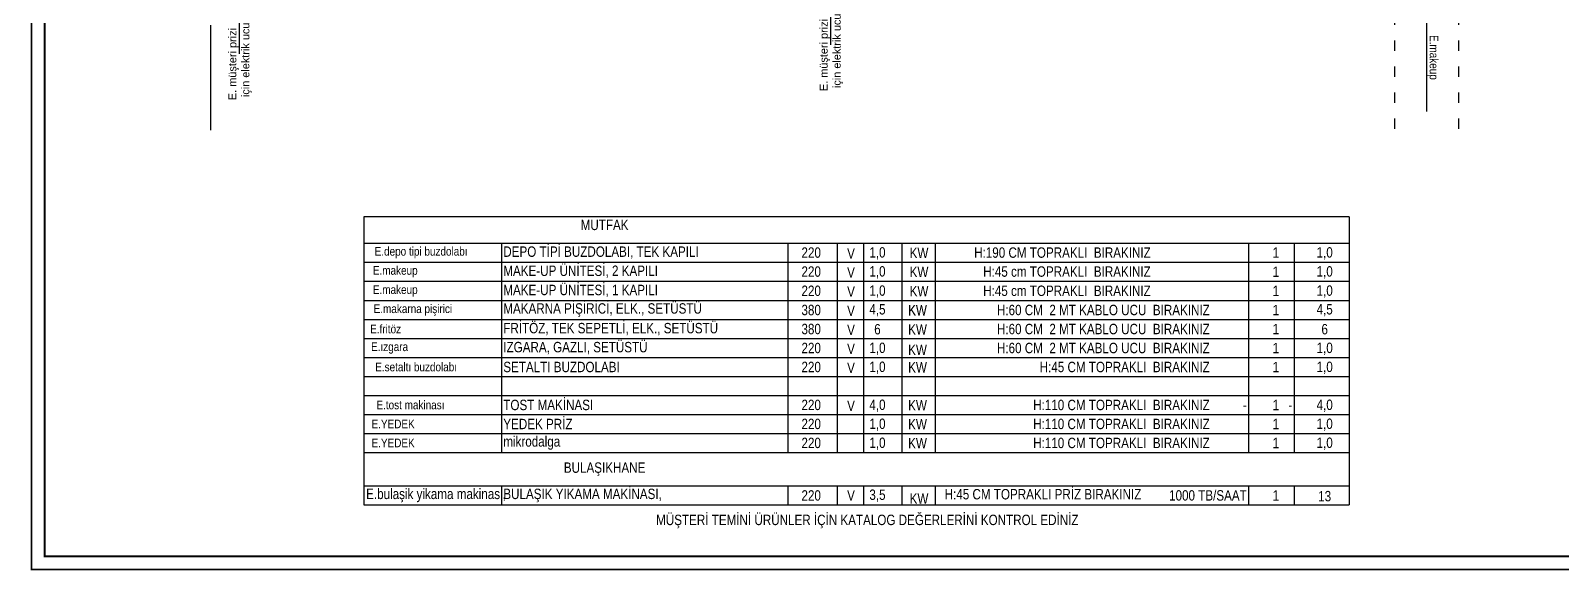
# Model space of a CAD drawing. Header units: millimetres. Extents: x 54215 to 67697, y 23496 to 56611.
# Drawn here: x 60161 to 61924, y 46192 to 46815 of the extents above; entities that cross this region are included whole.
import ezdxf

# ---------------------------------------------------------------- set-up
doc = ezdxf.new("R2010")
doc.units = ezdxf.units.MM
doc.linetypes.add('ACAD_ISO03W100', pattern=[30, 12, -18])
for name, color, linetype, lineweight in [('- 0.30', 6, 'Continuous', 30), ('no3_yazı tefriş', 152, 'Continuous', 0), ('t_elektrik', 1, 'Continuous', 30)]:
    doc.layers.add(name, color=color, linetype=linetype, lineweight=lineweight)
doc.layers.add('0 rölöve', color=7, linetype='Continuous', true_color=0xf1380e)
doc.styles.add('1.50', font='ARIALN.TTF', dxfattribs={"height": 10})
doc.styles.get("Standard").update_dxf_attribs({"font": 'arial.ttf'})
doc.styles.add('YAZI', font='arial.ttf', dxfattribs={"width": 0.8, "height": 0.6})

# ---------------------------------------------------------------- blocks, each defined once
blk = doc.blocks.new('asmakatplanblok')
at = {"layer": '- 0.30', "linetype": 'ACAD_ISO03W100'}
blk.add_lwpolyline([(64254, 25889.4), (64254, 26051.3), (64327.3, 26051.3), (64327.3, 25889.4)], dxfattribs=at)
at = {"layer": '0 rölöve'}
blk.add_line((62890, 26008.8), (62890, 25887.9), dxfattribs=at)

msp = doc.modelspace()

# ---------------------------------------------------------------- linework, layer by layer
at = {"color": 252, "const_width": 2.135}
for points in [[(62947.87, 46193.342), (60162.092, 46193.342), (60162.092, 47993.342), (62947.87, 47993.342), (62947.87, 46854.293, -0.41421356), (62922.784, 46829.207), (62543.978, 46829.207, 0.41421356), (62533.943, 46819.172), (62533.943, 46575.335, 0.41421356), (62543.978, 46565.3), (62922.784, 46565.3, -0.41421356), (62947.87, 46540.214), (62947.87, 46193.342)], [(62932.819, 46854.293, -0.41421356), (62922.784, 46844.259), (62543.978, 46844.259, 0.41421356), (62518.891, 46819.172), (62518.891, 46575.335, 0.41421356), (62543.978, 46550.248), (62922.784, 46550.248, -0.41421356), (62932.819, 46540.214), (62932.819, 46208.394), (60177.144, 46208.394), (60177.144, 47978.29), (62932.819, 47978.29), (62932.819, 46854.293)]]:
    msp.add_lwpolyline(points, format="xyb", dxfattribs=at)
at = {"layer": 't_elektrik'}
for p, q in [((61082.398, 46903.238, -0.001), (61082.398, 46798.26, -0.001)), ((60401.306, 46892.838, -0.001), (60401.306, 46787.86, -0.001)), ((61768.868, 46864.595), (61768.868, 46721.285)), ((60544.872, 46599.87), (60544.872, 46267.717)), ((61679.774, 46599.87), (60544.872, 46599.87)), ((61679.774, 46599.87), (61679.774, 46267.717)), ((60544.872, 46569.548), (61679.774, 46569.548)), ((60703.479, 46569.548), (60703.479, 46328.251)), ((61033.063, 46569.548), (61033.063, 46328.251)), ((61090.016, 46569.548), (61090.016, 46328.251)), ((61120.456, 46569.548), (61120.456, 46328.251)), ((61164.643, 46569.548), (61164.643, 46328.251)), ((61203.059, 46569.548), (61203.059, 46328.251)), ((61563.783, 46569.548), (61563.783, 46328.251)), ((61616.229, 46569.548), (61616.229, 46328.251)), ((60544.872, 46547.666), (61679.774, 46547.666)), ((60544.872, 46547.666), (61679.774, 46547.666)), ((60544.872, 46547.666), (61679.774, 46547.666)), ((60544.872, 46547.666), (61679.774, 46547.666)), ((60544.872, 46525.506), (61679.774, 46525.506)), ((60544.872, 46525.506), (61679.774, 46525.506)), ((60544.872, 46503.346), (61679.774, 46503.346)), ((60544.872, 46503.346), (61679.774, 46503.346)), ((60544.872, 46481.423), (61679.774, 46481.423)), ((60544.872, 46481.423), (61679.774, 46481.423)), ((60544.872, 46459.542), (61679.774, 46459.542)), ((60544.872, 46437.66), (61679.774, 46437.66)), ((60544.872, 46415.778), (61679.774, 46415.778)), ((60544.872, 46393.896), (61679.774, 46393.896)), ((60544.872, 46372.015), (61679.774, 46372.015)), ((60544.872, 46350.133), (61679.774, 46350.133)), ((60544.872, 46350.133), (61679.774, 46350.133)), ((60544.872, 46328.251), (61679.774, 46328.251)), ((60544.872, 46328.251), (61679.774, 46328.251)), ((60544.872, 46289.598), (61679.774, 46289.598)), ((60544.872, 46289.598), (61679.774, 46289.598)), ((60703.479, 46289.598), (60703.479, 46267.717)), ((61033.063, 46289.598), (61033.063, 46267.717)), ((61090.016, 46289.598), (61090.016, 46267.717)), ((61120.456, 46289.598), (61120.456, 46267.717)), ((61164.643, 46289.598), (61164.643, 46267.717)), ((61203.059, 46289.598), (61203.059, 46267.717)), ((61563.783, 46289.598), (61563.783, 46267.717)), ((61616.229, 46289.598), (61616.229, 46267.717)), ((60544.872, 46267.717), (61679.774, 46267.717)), ((60544.872, 46267.717), (61679.774, 46267.717))]:
    msp.add_line(p, q, dxfattribs=at)

# ---------------------------------------------------------------- block references
msp.add_blockref('asmakatplanblok', (-2521.664, 20811.813))

# ---------------------------------------------------------------- texts
at = {"layer": 'no3_yazı tefriş', "color": 1, "insert": (60881.48, 46248.657), "char_height": 12, "width": 520.26507, "attachment_point": 4, "style": 'YAZI'}
msp.add_mtext('MÜŞTERİ TEMİNİ ÜRÜNLER İÇİN KATALOG DEĞERLERİNİ KONTROL EDİNİZ', dxfattribs=at)
at = {"layer": 't_elektrik', "char_height": 9, "width": 385.55893, "attachment_point": 1, "rotation": 89.908191}
for insert in [(61069.969, 46744.801, 0), (60388.877, 46734.401, 0)]:
    msp.add_mtext('E. müşteri prizi\\P için elektrik ucu', dxfattribs=dict(at, insert=insert))
at = {"layer": 't_elektrik', "insert": (61775.99, 46783.602), "char_height": 10, "width": 132.01796, "attachment_point": 5, "rotation": 270, "style": '1.50'}
msp.add_mtext('E.makeup', dxfattribs=at)
at = {"layer": 't_elektrik'}
for s, insert, char_height, width, attachment_point, style in [('MUTFAK', (60822.149, 46590.488), 12, 800.29297, 5, 'YAZI'), ('E.depo tipi buzdolabı', (60610.812, 46558.607), 10, 132.01796, 5, '1.50'), ('DEPO TİPİ BUZDOLABI, TEK KAPILI', (60705.479, 46558.607), 12, 520.26507, 4, 'YAZI'), ('220', (61060.102, 46558.569), 12, 494.26507, 5, 'YAZI'), ('V', (61105.982, 46557.699), 12, 494.26507, 5, 'YAZI'), ('1,0', (61136.422, 46557.742), 12, 494.26507, 5, 'YAZI'), ('KW', (61184.309, 46558.26), 12, 494.26507, 5, 'YAZI'), ('H:190 CM TOPRAKLI  BIRAKINIZ', (61451.223, 46558.553), 12, 435.72392, 6, 'YAZI'), ('1', (61595.3, 46558.607), 12, 59.03409, 5, 'YAZI'), ('1,0', (61651.554, 46557.742), 12, 494.26507, 5, 'YAZI'), ('E.makeup', (60581.024, 46536.586), 10, 132.01796, 5, '1.50'), ('MAKE-UP ÜNİTESİ, 2 KAPILI', (60705.479, 46536.586), 12, 520.26507, 4, 'YAZI'), ('220', (61060.102, 46536.687), 12, 494.26507, 5, 'YAZI'), ('V', (61105.982, 46535.817), 12, 494.26507, 5, 'YAZI'), ('1,0', (61136.422, 46535.861), 12, 494.26507, 5, 'YAZI'), ('KW', (61184.309, 46536.378), 12, 494.26507, 5, 'YAZI'), ('H:45 cm TOPRAKLI  BIRAKINIZ', (61451.223, 46536.671), 12, 435.72392, 6, 'YAZI'), ('1', (61595.3, 46536.586), 12, 59.03409, 5, 'YAZI'), ('1,0', (61651.554, 46535.861), 12, 494.26507, 5, 'YAZI'), ('E.makeup', (60581.024, 46514.426), 10, 132.01796, 5, '1.50'), ('MAKE-UP ÜNİTESİ, 1 KAPILI', (60705.479, 46514.426), 12, 520.26507, 4, 'YAZI'), ('220', (61060.102, 46514.527), 12, 494.26507, 5, 'YAZI'), ('V', (61105.982, 46513.657), 12, 494.26507, 5, 'YAZI'), ('1,0', (61136.422, 46513.701), 12, 494.26507, 5, 'YAZI'), ('KW', (61184.309, 46514.218), 12, 494.26507, 5, 'YAZI'), ('H:45 cm TOPRAKLI  BIRAKINIZ', (61451.223, 46514.511), 12, 435.72392, 6, 'YAZI'), ('1', (61595.3, 46514.426), 12, 59.03409, 5, 'YAZI'), ('1,0', (61651.554, 46513.701), 12, 494.26507, 5, 'YAZI'), ('E.makarna pişirici', (60601.327, 46492.385), 10, 132.01796, 5, '1.50'), ('MAKARNA PİŞİRİCİ, ELK., SETÜSTÜ', (60705.479, 46492.385), 12, 520.26507, 4, 'YAZI'), ('380', (61060.098, 46492.367), 12, 494.26507, 5, 'YAZI'), ('V', (61105.982, 46491.497), 12, 494.26507, 5, 'YAZI'), ('4,5', (61136.422, 46492.152), 12, 494.26507, 5, 'YAZI'), ('KW', (61182.601, 46492.377), 12, 494.26507, 5, 'YAZI'), ('KW', (61182.601, 46492.058), 12, 494.26507, 5, 'YAZI'), ('H:60 CM  2 MT KABLO UCU  BIRAKINIZ', (61519.224, 46492.351), 12, 435.72392, 6, 'YAZI'), ('1', (61595.3, 46492.385), 12, 59.03409, 5, 'YAZI'), ('4,5', (61651.554, 46492.152), 12, 494.26507, 5, 'YAZI'), ('FRİTÖZ, TEK SEPETLİ, ELK., SETÜSTÜ', (60705.479, 46470.442), 12, 520.26507, 4, 'YAZI'), ('E.fritöz', (60569.923, 46470.482), 10, 132.01796, 5, '1.50'), ('380', (61060.098, 46470.444), 12, 494.26507, 5, 'YAZI'), ('V', (61105.982, 46469.575), 12, 494.26507, 5, 'YAZI'), ('6', (61136.422, 46470.23), 12, 494.26507, 5, 'YAZI'), ('KW', (61182.601, 46469.939), 12, 494.26507, 5, 'YAZI'), ('H:60 CM  2 MT KABLO UCU  BIRAKINIZ', (61519.224, 46470.429), 12, 435.72392, 6, 'YAZI'), ('1', (61595.3, 46470.442), 12, 59.03409, 5, 'YAZI'), ('6', (61651.554, 46470.23), 12, 494.26507, 5, 'YAZI'), ('E.ızgara', (60574.494, 46448.601), 10, 132.01796, 5, '1.50'), ('IZGARA, GAZLI, SETÜSTÜ', (60705.479, 46448.56), 12, 520.26507, 4, 'YAZI'), ('220', (61060.102, 46448.563), 12, 494.26507, 5, 'YAZI'), ('V', (61105.982, 46447.693), 12, 494.26507, 5, 'YAZI'), ('1,0', (61136.422, 46447.736), 12, 494.26507, 5, 'YAZI'), ('KW', (61182.601, 46446.535), 12, 494.26507, 5, 'YAZI'), ('H:60 CM  2 MT KABLO UCU  BIRAKINIZ', (61519.224, 46448.547), 12, 435.72392, 6, 'YAZI'), ('1', (61595.3, 46448.56), 12, 59.03409, 5, 'YAZI'), ('1,0', (61651.554, 46447.736), 12, 494.26507, 5, 'YAZI'), ('E.setaltı buzdolabı', (60605.074, 46426.719), 10, 132.01796, 5, '1.50'), ('SETALTI BUZDOLABI', (60705.479, 46426.678), 12, 520.26507, 4, 'YAZI'), ('220', (61060.102, 46426.681), 12, 494.26507, 5, 'YAZI'), ('V', (61105.982, 46425.811), 12, 494.26507, 5, 'YAZI'), ('1,0', (61136.422, 46425.855), 12, 494.26507, 5, 'YAZI'), ('KW', (61182.601, 46426.372), 12, 494.26507, 5, 'YAZI'), ('H:45 CM TOPRAKLI  BIRAKINIZ', (61519.224, 46426.665), 12, 435.72392, 6, 'YAZI'), ('1', (61595.3, 46426.678), 12, 59.03409, 5, 'YAZI'), ('1,0', (61651.554, 46425.855), 12, 494.26507, 5, 'YAZI'), ('TOST MAKİNASI', (60705.479, 46382.915), 12, 520.26507, 4, 'YAZI'), ('220', (61060.102, 46382.918), 12, 494.26507, 5, 'YAZI'), ('4,0', (61136.422, 46382.091), 12, 494.26507, 5, 'YAZI'), ('H:110 CM TOPRAKLI  BIRAKINIZ', (61519.224, 46382.902), 12, 435.72392, 6, 'YAZI'), ('4,0', (61651.554, 46382.091), 12, 494.26507, 5, 'YAZI'), ('E.tost makinası', (60598.528, 46382.956), 10, 132.01796, 5, '1.50'), ('V', (61105.982, 46382.048), 12, 494.26507, 5, 'YAZI'), ('KW', (61182.601, 46382.609), 12, 494.26507, 5, 'YAZI'), ('-', (61561.783, 46382.915), 12, 143.73656, 6, 'YAZI'), ('1', (61595.3, 46382.915), 12, 59.03409, 5, 'YAZI'), ('-', (61614.229, 46382.915), 12, 143.73656, 6, 'YAZI'), ('E.YEDEK', (60578.572, 46361.074), 10, 132.01796, 5, '1.50'), ('YEDEK PRİZ', (60705.479, 46361.033), 12, 520.26507, 4, 'YAZI'), ('220', (61060.102, 46361.036), 12, 494.26507, 5, 'YAZI'), ('1,0', (61136.422, 46360.21), 12, 494.26507, 5, 'YAZI'), ('KW', (61182.601, 46360.727), 12, 494.26507, 5, 'YAZI'), ('H:110 CM TOPRAKLI  BIRAKINIZ', (61519.224, 46361.02), 12, 435.72392, 6, 'YAZI'), ('1', (61595.3, 46361.033), 12, 59.03409, 5, 'YAZI'), ('1,0', (61651.554, 46360.21), 12, 494.26507, 5, 'YAZI'), ('E.YEDEK', (60578.572, 46339.192), 10, 132.01796, 5, '1.50'), ('mikrodalga', (60705.479, 46339.151), 12, 520.26507, 4, 'YAZI'), ('220', (61060.102, 46339.154), 12, 494.26507, 5, 'YAZI'), ('1,0', (61136.422, 46338.328), 12, 494.26507, 5, 'YAZI'), ('KW', (61182.601, 46338.846), 12, 494.26507, 5, 'YAZI'), ('H:110 CM TOPRAKLI  BIRAKINIZ', (61519.224, 46339.138), 12, 435.72392, 6, 'YAZI'), ('1', (61595.3, 46339.151), 12, 59.03409, 5, 'YAZI'), ('1,0', (61651.554, 46338.328), 12, 494.26507, 5, 'YAZI'), ('BULAŞIKHANE', (60822.149, 46308.925), 12, 800.29297, 5, 'YAZI'), ('E.bulaşik yikama makinasi, ', (60547.481, 46278.658), 12, 520.26507, 4, 'YAZI'), ('BULAŞIK YIKAMA MAKİNASI, ', (60705.479, 46278.658), 12, 520.26507, 4, 'YAZI'), ('220', (61060.098, 46278.619), 12, 494.26507, 5, 'YAZI'), ('V', (61105.982, 46278.732), 12, 494.26507, 5, 'YAZI'), ('3,5', (61136.422, 46278.405), 12, 494.26507, 5, 'YAZI'), ('H:45 CM TOPRAKLI PRİZ BIRAKINIZ', (61440.345, 46280.03), 12, 435.72392, 6, 'YAZI'), ('1000 TB/SAAT', (61561.783, 46278.658), 12, 143.73656, 6, 'YAZI'), ('1', (61595.3, 46278.658), 12, 59.03409, 5, 'YAZI'), ('13', (61651.554, 46277.793), 12, 494.26507, 5, 'YAZI'), ('KW', (61184.309, 46275.103), 12, 494.26507, 5, 'YAZI')]:
    msp.add_mtext(s, dxfattribs=dict(at, insert=insert, char_height=char_height, width=width, attachment_point=attachment_point, style=style))

doc.saveas('drawing.dxf')
